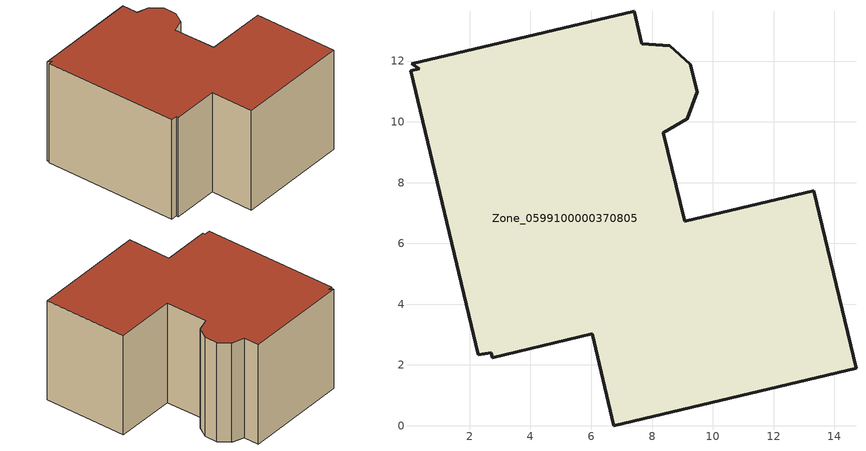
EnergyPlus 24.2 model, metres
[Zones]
Zone_0599100000370805
 floor ground (C_G): 0.34,11.76 0.09,11.92 7.41,13.64 7.66,12.57 8.58,12.51 9.26,11.89 9.48,10.99 9.15,10.11 8.36,9.64 9.07,6.72 13.32,7.73 14.71,1.89 6.73,0 6.02,3.03 2.74,2.24 2.7,2.4 2.28,2.33 0.05,11.69 z0
 wall outside (C_F): 6.73,0 14.71,1.89 13.32,7.73 9.07,6.72 8.36,9.64 9.15,10.11 9.48,10.99 9.26,11.89 8.58,12.51 7.66,12.57 7.41,13.64 0.09,11.92 0.34,11.76 0.05,11.69 2.28,2.33 2.7,2.4 2.74,2.24 6.02,3.03 6.73,0 z0:7.53
 roof outside (C_R): 0.34,11.76 0.05,11.69 2.28,2.33 2.7,2.4 2.74,2.24 6.02,3.03 6.73,0 14.71,1.89 13.32,7.73 9.07,6.72 8.36,9.64 9.15,10.11 9.48,10.99 9.26,11.89 8.58,12.51 7.66,12.57 7.41,13.64 0.09,11.92 z7.53
[BUILDING]
Pand.0599100000370805: North Axis=0; Terrain=City; Loads Convergence Tolerance Value=0.04; Temperature Convergence Tolerance Value=0.4; Solar Distribution=FullExterior; Maximum Number of Warmup Days=25; Minimum Number of Warmup Days=1
[Site:Location]
Rotterdam.The.Hague.AP_ZH_NLD Design_Conditions: Latitude=51.96; Longitude=4.45; Time Zone=1; Elevation=-4.5
[SITE:GROUNDTEMPERATURE:BUILDINGSURFACE]
18, 18, 18, 18, 18, 18, 18, 18, 18, 18, 18, 18
[MATERIAL] Thermal Absorptance=0.9; Solar Absorptance=0.7; Visible Absorptance=0.7
Name | Roughness | Thickness | Conductivity | Density | Specific Heat
G.D.1992-2005 | MediumSmooth | 0.15 | 0.06 | 540 | 1210
F.D.1992-2005 | Rough | 0.3 | 0.12 | 1920 | 840
R.D.1992-2005 | MediumRough | 0.2 | 0.08 | 1500 | 1000
[CONSTRUCTION]
C_G: G.D.1992-2005
C_F: F.D.1992-2005
C_R: R.D.1992-2005
[ZONE]
Zone_0599100000370805: Type=1; Multiplier=1; Ceiling Height=Autocalculate; Volume=Autocalculate; Floor Area=autocalculate; Part of Total Floor Area=Yes
[ZONEINFILTRATION:DESIGNFLOWRATE]
Infil_Zone_0599100000370805: Zone or ZoneList or Space or SpaceList=Zone_0599100000370805; Schedule=AlwaysOn; Design Flow Rate Calculation Method=Flow/Area; Flow Rate per Floor Area=0.0021; Constant Term Coefficient=1; Temperature Term Coefficient=0; Velocity Term Coefficient=0; Velocity Squared Term Coefficient=0
[HVACTEMPLATE:ZONE:IDEALLOADSAIRSYSTEM]
Zone_0599100000370805: Maximum Heating Supply Air Temperature=50; Minimum Cooling Supply Air Temperature=13; Maximum Heating Supply Air Humidity Ratio=0.0156; Minimum Cooling Supply Air Humidity Ratio=0.0077; Heating Limit=NoLimit; Cooling Limit=NoLimit; Dehumidification Control Type=ConstantSensibleHeatRatio; Cooling Sensible Heat Ratio=0.7; Dehumidification Setpoint=60; Humidification Control Type=None; Humidification Setpoint=30; Outdoor Air Method=None; Outdoor Air Flow Rate per Person=0.00944; Outdoor Air Flow Rate per Zone Floor Area=0; Outdoor Air Flow Rate per Zone=0; Demand Controlled Ventilation Type=None; Outdoor Air Economizer Type=NoEconomizer; Heat Recovery Type=None; Sensible Heat Recovery Effectiveness=0.7; Latent Heat Recovery Effectiveness=0.65
[ZONECONTROL:THERMOSTAT]
ThermostatControl_Zone_0599100000370805: Zone or ZoneList=Zone_0599100000370805; Control Type Schedule=DualSetpointControlType; Control 1=Thermostat_Zone_0599100000370805; Temperature Difference Between Cutout And Setpoint=0
[THERMOSTATSETPOINT:DUALSETPOINT]
Thermostat_Zone_0599100000370805: Heating Setpoint Temperature Schedule=HeatingSetpoint_Zone_0599100000370805; Cooling Setpoint Temperature Schedule=CoolingSetpoint_Zone_0599100000370805
[SCHEDULE:COMPACT]
HeatingSetpoint_Zone_0599100000370805: Through: 12/31, For: AllDays, Until: 24:00, 21
CoolingSetpoint_Zone_0599100000370805: Through: 12/31, For: AllDays, Until: 24:00, 24
DualSetpointControlType: Through: 12/31, For: AllDays, Until: 24:00, 4
AlwaysOn: Through: 12/31, For: AllDays, Until: 24:00, 1
